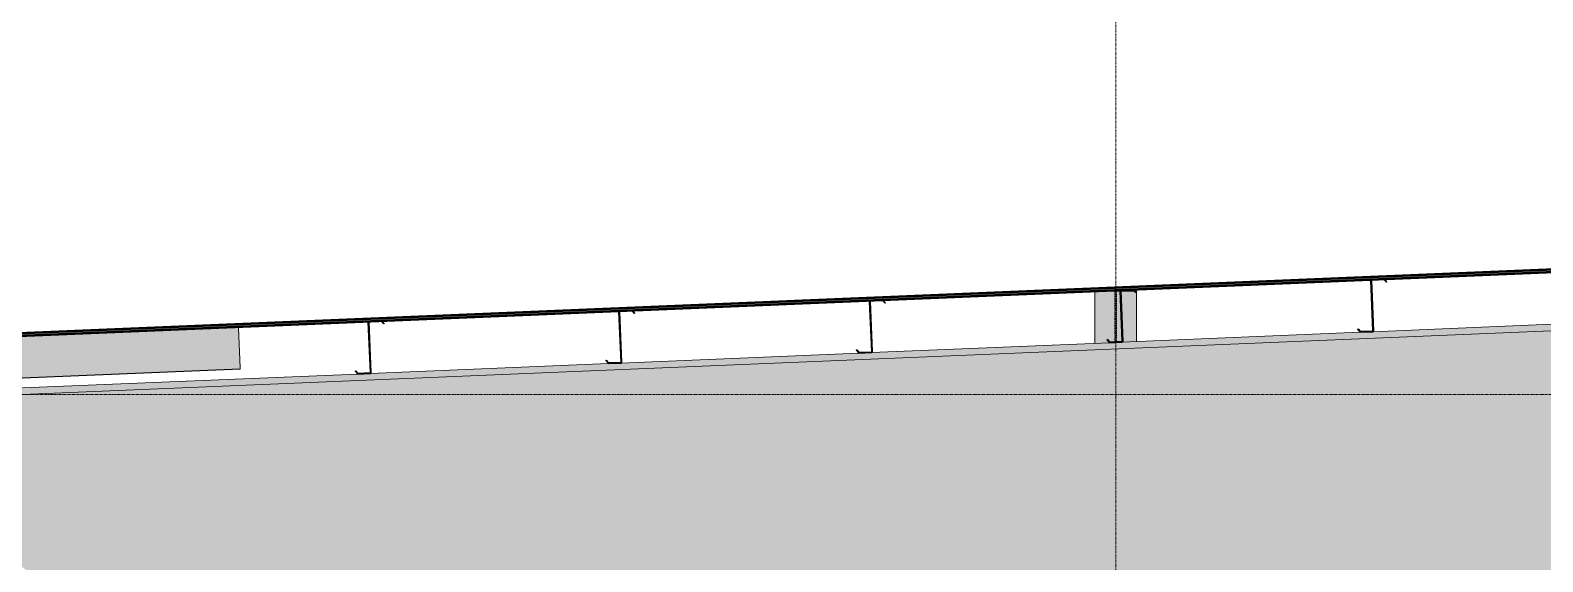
# Model space of a CAD drawing. Header units: inches. Extents: x -26493 to -10162, y -132 to 713.
# Drawn here: x -17358.8 to -17069.4, y 296.8 to 398.6 of the extents above; entities that cross this region are included whole.
import ezdxf

# ---------------------------------------------------------------- set-up
doc = ezdxf.new("R2010")
doc.units = ezdxf.units.IN
doc.header["$MEASUREMENT"] = 0
doc.linetypes.add('Grid Line 1_2_', pattern=[0.875, 0.5, -0.125, 0.125, -0.125])
doc.linetypes.add('Hidden 1_8_', pattern=[0.1875, 0.125, -0.0625])
for name, color, linetype, lineweight in [('A-FLOR-LEVL', 51, 'Continuous', 9), ('A-ROOF', 132, 'Continuous', 13), ('S-BEAM', 12, 'Continuous', 9), ('S-COLS', 52, 'Continuous', 9), ('S-GRID', 1, 'Continuous', 9)]:
    doc.layers.add(name, color=color, linetype=linetype, lineweight=lineweight)

# ---------------------------------------------------------------- blocks, each defined once
blk = doc.blocks.new('Family7 - Family7-706776-Section 1')
at = {"layer": 'S-BEAM'}
blk.add_hatch(color=256, dxfattribs=at).paths.add_polyline_path([(-22358.93, 327.21), (-21137.4, 378.1), (-21135.8, 379.42), (-22360.24, 328.4), (-22359.49, 327.72)], flags=0)
h = blk.add_hatch(color=256, dxfattribs=at)
h.paths.add_polyline_path([(-21747.06, 281.89), (-21185.68, 341.08), (-21185.84, 343.3), (-21184.67, 344.39), (-21184.43, 341.21), (-21182.03, 341.46), (-21141.3, 374.9), (-21141.3, 377.94), (-22358.8, 327.2), (-22358.8, 327.08), (-22322.77, 293.93), (-22319.86, 293.87), (-22319.69, 296.14), (-22318.51, 295.18), (-22318.61, 293.84), (-21755.75, 282.07)], flags=0)
h.paths.add_polyline_path([(-21140.05, 375.93), (-21137.4, 378.1), (-21140.05, 377.99), (-21140.05, 376.45)], flags=0)
for p, q in [((-22358.93, 327.21), (-21137.4, 378.1)), ((-22015.32, 342.77), (-22060.92, 340.87)), ((-22111.24, 338.78), (-22156.83, 336.88)), ((-22063.28, 340.78), (-22108.87, 338.88)), ((-22159.2, 336.78), (-22204.79, 334.88)), ((-22207.16, 334.78), (-22252.75, 332.88)), ((-22255.11, 332.78), (-22360.24, 328.4))]:
    blk.add_line(p, q, dxfattribs=at)
blk = doc.blocks.new('W-Wide Flange-Column - W10X33-658010-Section 1')
at = {"layer": 'S-COLS', "linetype": 'Hidden 1_8_'}
for p, q in [((-22110.21, 348.67), (-22110.21, 338.94)), ((-22109.9, 338.94), (-22109.9, 348.67))]:
    blk.add_line(p, q, dxfattribs=at)
blk = doc.blocks.new('Girt_Z - 10_D-668005-Section 1')
at = {"layer": 'S-BEAM'}
h = blk.add_hatch(color=256, dxfattribs=at)
h.paths.add_polyline_path([(-21200.03, 376.74), (-21197.53, 376.9), (-21197.67, 376.95), (-21199.98, 376.86), (-21200.45, 377.37), (-21200.54, 377.3)], flags=0)
h.paths.add_polyline_path([(-21197.53, 376.9), (-21197.49, 377.04), (-21197.61, 376.98)], flags=0)
h.paths.add_polyline_path([(-21197.95, 386.78), (-21197.81, 386.74), (-21195.5, 386.83), (-21195.03, 386.32), (-21194.95, 386.39), (-21195.45, 386.94), (-21197.82, 386.84)], flags=0)
h.paths.add_polyline_path([(-21198, 386.65), (-21197.87, 386.71), (-21197.95, 386.78)], flags=0)
h.paths.add_polyline_path([(-21197.59, 377.03), (-21197.49, 377.04), (-21197.89, 386.65), (-21198, 386.65)], flags=0)
at = {"layer": 'S-BEAM', "lineweight": 30}
for p, q in [((-21198, 386.65), (-21197.59, 377.03)), ((-21197.49, 377.04), (-21197.89, 386.65)), ((-21195.45, 386.94), (-21197.82, 386.84)), ((-21197.81, 386.74), (-21195.5, 386.83)), ((-21195.5, 386.83), (-21195.03, 386.32)), ((-21194.95, 386.39), (-21195.45, 386.94)), ((-21195.03, 386.32), (-21194.95, 386.39)), ((-21200.45, 377.37), (-21200.54, 377.3)), ((-21200.54, 377.3), (-21200.03, 376.74)), ((-21199.98, 376.86), (-21200.45, 377.37)), ((-21200.03, 376.74), (-21197.66, 376.84)), ((-21197.67, 376.95), (-21199.98, 376.86))]:
    blk.add_line(p, q, dxfattribs=at)
for centre, radius, start, end in [((-21197.81, 386.66), 0.187, 92.3859, 182.3859), ((-21197.81, 386.66), 0.0782, 94.5087, 182.3859), ((-21197.67, 377.03), 0.0782, 275.4283, 2.3859), ((-21197.67, 377.03), 0.188, 272.3859, 2.3859)]:
    blk.add_arc(centre, radius, start, end, dxfattribs=at)
blk = doc.blocks.new('Girt_Z - 10_D-658012-Section 1')
at = {"layer": 'S-BEAM'}
h = blk.add_hatch(color=256, dxfattribs=at)
h.paths.add_polyline_path([(-21391.86, 368.75), (-21389.37, 368.91), (-21389.5, 368.96), (-21391.82, 368.86), (-21392.29, 369.38), (-21392.37, 369.3)], flags=0)
h.paths.add_polyline_path([(-21389.37, 368.91), (-21389.32, 369.04), (-21389.45, 368.99)], flags=0)
h.paths.add_polyline_path([(-21389.78, 378.79), (-21389.65, 378.74), (-21387.33, 378.84), (-21386.86, 378.32), (-21386.78, 378.4), (-21387.28, 378.95), (-21389.65, 378.85)], flags=0)
h.paths.add_polyline_path([(-21389.83, 378.66), (-21389.7, 378.72), (-21389.78, 378.79)], flags=0)
h.paths.add_polyline_path([(-21389.43, 369.04), (-21389.32, 369.04), (-21389.72, 378.66), (-21389.83, 378.66)], flags=0)
at = {"layer": 'S-BEAM', "lineweight": 30}
for p, q in [((-21389.83, 378.66), (-21389.43, 369.04)), ((-21389.32, 369.04), (-21389.72, 378.66)), ((-21387.28, 378.95), (-21389.65, 378.85)), ((-21389.65, 378.74), (-21387.33, 378.84)), ((-21387.33, 378.84), (-21386.86, 378.32)), ((-21386.78, 378.4), (-21387.28, 378.95)), ((-21386.86, 378.32), (-21386.78, 378.4)), ((-21392.29, 369.38), (-21392.37, 369.3)), ((-21392.37, 369.3), (-21391.86, 368.75)), ((-21391.82, 368.86), (-21392.29, 369.38)), ((-21391.86, 368.75), (-21389.5, 368.85)), ((-21389.5, 368.96), (-21391.82, 368.86))]:
    blk.add_line(p, q, dxfattribs=at)
for centre, radius, start, end in [((-21389.64, 378.66), 0.187, 92.3859, 182.3859), ((-21389.64, 378.66), 0.0782, 94.5087, 182.3859), ((-21389.51, 369.04), 0.0782, 275.4283, 2.3859), ((-21389.51, 369.04), 0.188, 272.3859, 2.3859)]:
    blk.add_arc(centre, radius, start, end, dxfattribs=at)
blk = doc.blocks.new('Trex - one-657139-Section 1')
at = {"layer": 'S-BEAM'}
for points in [[(-22421.93, 335.78), (-22277.92, 341.78), (-22277.93, 341.84), (-22421.93, 335.84)], [(-22421.92, 335.53), (-22277.91, 341.53), (-22277.92, 341.78), (-22421.93, 335.78), (-22421.92, 335.7)], [(-22421.6, 328.03), (-22277.6, 334.03), (-22277.91, 341.53), (-22421.92, 335.53)], [(-22421.59, 327.78), (-22277.59, 333.78), (-22277.6, 334.03), (-22421.6, 328.03), (-22421.6, 327.85)], [(-22370.43, 329.85), (-22368.37, 329.95), (-22370.43, 329.91), (-22370.43, 329.88)]]:
    blk.add_hatch(color=256, dxfattribs=at).paths.add_polyline_path(points, flags=0)
h = blk.add_hatch(color=256, dxfattribs=at)
h.paths.add_polyline_path([(-22421.59, 327.72), (-22370.43, 329.89), (-22370.43, 329.91), (-22421.59, 327.78)], flags=0)
h.paths.add_polyline_path([(-22368.3, 329.94), (-22277.59, 333.72), (-22277.6, 333.78), (-22368.3, 329.95)], flags=0)
for p, q in [((-22277.92, 341.78), (-22421.93, 335.78)), ((-22277.93, 341.84), (-22277.92, 341.78)), ((-22277.92, 341.78), (-22277.91, 341.53)), ((-22277.91, 341.53), (-22277.6, 334.03)), ((-22421.93, 335.78), (-22421.93, 335.84)), ((-22421.92, 335.53), (-22421.93, 335.78)), ((-22421.6, 328.03), (-22421.92, 335.53)), ((-22369.57, 329.95), (-22277.59, 333.78)), ((-22368.31, 329.94), (-22277.59, 333.72)), ((-22277.6, 334.03), (-22277.59, 333.78)), ((-22277.59, 333.78), (-22277.59, 333.72)), ((-22370.39, 329.91), (-22369.57, 329.95)), ((-22421.59, 327.78), (-22421.6, 328.03)), ((-22421.59, 327.78), (-22370.43, 329.91)), ((-22421.59, 327.72), (-22370.43, 329.85)), ((-22421.59, 327.72), (-22421.59, 327.78)), ((-22370.43, 329.85), (-22370.37, 329.85)), ((-22370.37, 329.85), (-22369.57, 329.89)), ((-22369.57, 329.89), (-22368.31, 329.94))]:
    blk.add_line(p, q, dxfattribs=at)

msp = doc.modelspace()

# ---------------------------------------------------------------- hatches: boundary and pattern name
at = {"layer": 'A-ROOF'}
msp.add_hatch(color=256, dxfattribs=at).paths.add_polyline_path([(-17463.12, 335.84), (-16170.74, 389.68), (-16170.74, 390.16), (-17463.12, 336.31)], flags=0)
at = {"layer": 'S-COLS'}
h = msp.add_hatch(color=256, dxfattribs=at)
h.paths.add_polyline_path([(-17147.14, 0), (-17147.14, 232.12), (-17155.1, 226.1), (-17155.1, 0)], flags=0)
h.paths.add_polyline_path([(-17155.1, 226.41), (-17147.14, 232.43), (-17147.14, 279.8), (-17155.1, 279.68), (-17155.1, 245.16)], flags=0)
h.paths.add_polyline_path([(-17155.1, 279.99), (-17147.14, 280.11), (-17147.14, 288.15), (-17155.1, 288.32), (-17155.1, 280.79)], flags=0)
h.paths.add_polyline_path([(-17149.81, 338.94), (-17149.89, 339.01), (-17149.76, 339.07), (-17149.81, 338.94)], flags=0)
h.paths.add_polyline_path([(-17155.1, 338.66), (-17152.3, 338.78), (-17152.81, 339.33), (-17152.73, 339.4), (-17152.26, 338.89), (-17149.81, 338.94), (-17149.81, 338.88), (-17147.14, 338.99), (-17147.14, 348.67), (-17147.44, 348.67), (-17147.22, 348.42), (-17147.3, 348.35), (-17147.59, 348.67), (-17150.16, 348.67), (-17149.76, 339.07), (-17149.87, 339.07), (-17150.27, 348.67), (-17155.1, 348.67), (-17155.1, 338.94)], flags=0)

# ---------------------------------------------------------------- linework, layer by layer
at = {"layer": 'A-FLOR-LEVL', "linetype": 'Grid Line 1_2_'}
msp.add_line((-18203.93, 328.83), (-15467.16, 328.83), dxfattribs=at)
at = {"layer": 'A-ROOF', "lineweight": 50}
for p, q in [((-16170.74, 390.16), (-17463.12, 336.31)), ((-17463.12, 335.84), (-16170.74, 389.68))]:
    msp.add_line(p, q, dxfattribs=at)
at = {"layer": 'S-COLS'}
for p, q in [((-17155.1, 348.67), (-17150.27, 348.67)), ((-17155.1, 348.67), (-17155.1, 338.66)), ((-17150.16, 348.67), (-17147.59, 348.67)), ((-17147.44, 348.67), (-17147.14, 348.67)), ((-17147.14, 338.99), (-17147.14, 348.67))]:
    msp.add_line(p, q, dxfattribs=at)
at = {"layer": 'S-GRID', "linetype": 'Grid Line 1_2_'}
msp.add_line((-17151.12, -132), (-17151.12, 648.66), dxfattribs=at)

# ---------------------------------------------------------------- block references
at = {"layer": 'S-BEAM'}
for name, p in [('Family7 - Family7-706776-Section 1', (4958.94, 0)), ('Girt_Z - 10_D-668005-Section 1', (4095.69, -35.97)), ('Girt_Z - 10_D-658012-Section 1', (4239.56, -29.97)), ('Girt_Z - 10_D-668005-Section 1', (3951.81, -41.96)), ('Girt_Z - 10_D-668005-Section 1', (3999.77, -39.97)), ('Trex - one-657139-Section 1', (4958.94, 0)), ('Girt_Z - 10_D-668005-Section 1', (3903.85, -43.96))]:
    msp.add_blockref(name, p, dxfattribs=at)
at = {"layer": 'S-COLS', "linetype": 'Hidden 1_8_'}
msp.add_blockref('W-Wide Flange-Column - W10X33-658010-Section 1', (4958.94, 0), dxfattribs=at)

doc.saveas('drawing.dxf')
